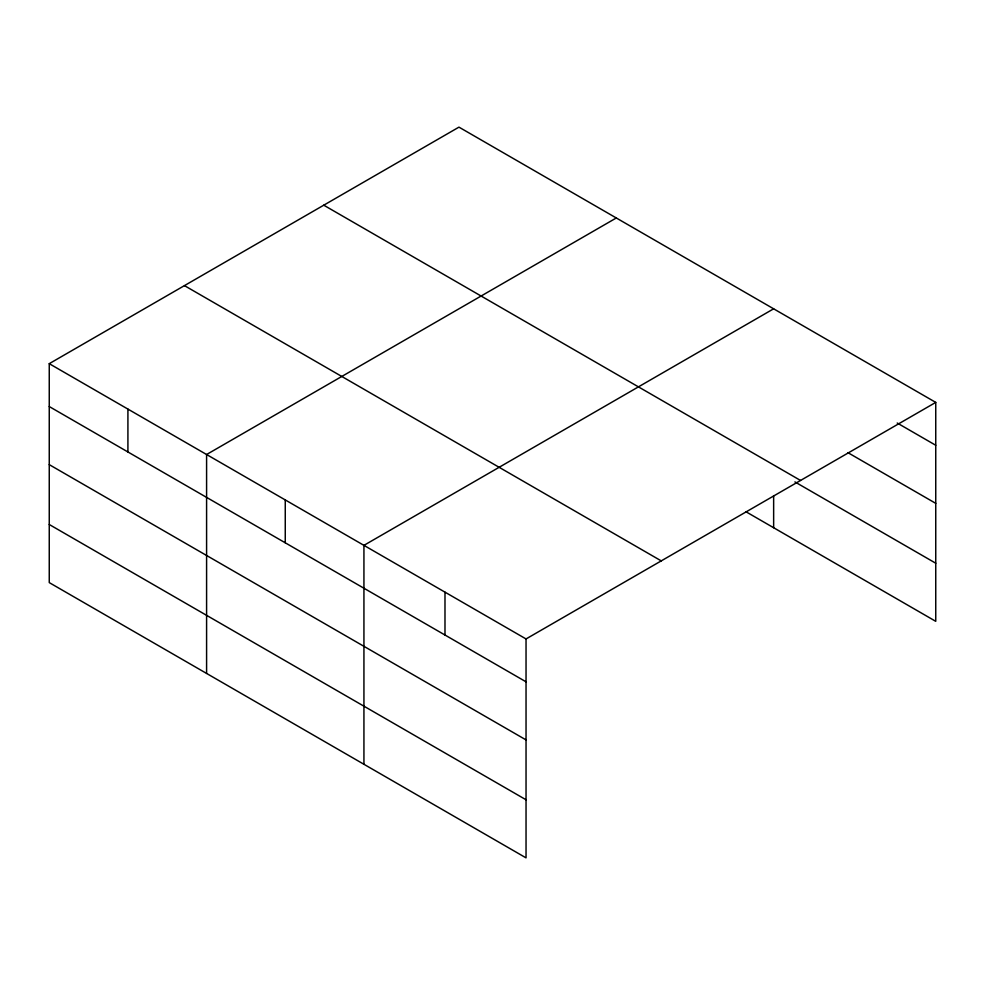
<?xml version="1.0" encoding="UTF-8"?>
<svg xmlns="http://www.w3.org/2000/svg" width="985" height="985" viewBox="0 0 985 985"><rect width="100%" height="100%" fill="white"/><g stroke="black" fill="none" stroke-linecap="round" stroke-linejoin="round"><path stroke-width="1.48" d="M49.25 363.674L526.039 638.945L526.039 857.861L49.25 582.603L49.25 363.674L458.961 127.139L935.75 402.397L935.75 621.326L746.113 511.831M616.302 217.968L206.591 454.516L206.591 673.432M773.644 308.81L363.933 545.358L363.933 764.274M526.039 638.945L935.75 402.397M897.212 423.021L935.75 445.269M848.048 452.731L935.75 503.36M323.757 205.188L800.546 480.458M794.907 481.911L935.75 563.223M184.454 285.625L661.243 560.884M49.25 406.546L526.039 681.817M49.25 464.637L526.039 739.907M49.25 524.5L526.039 799.771M773.644 495.627L773.644 527.726M444.986 592.157L444.986 635.017M285.256 499.937L285.256 542.809M127.915 409.095L127.915 451.967"/></g></svg>
